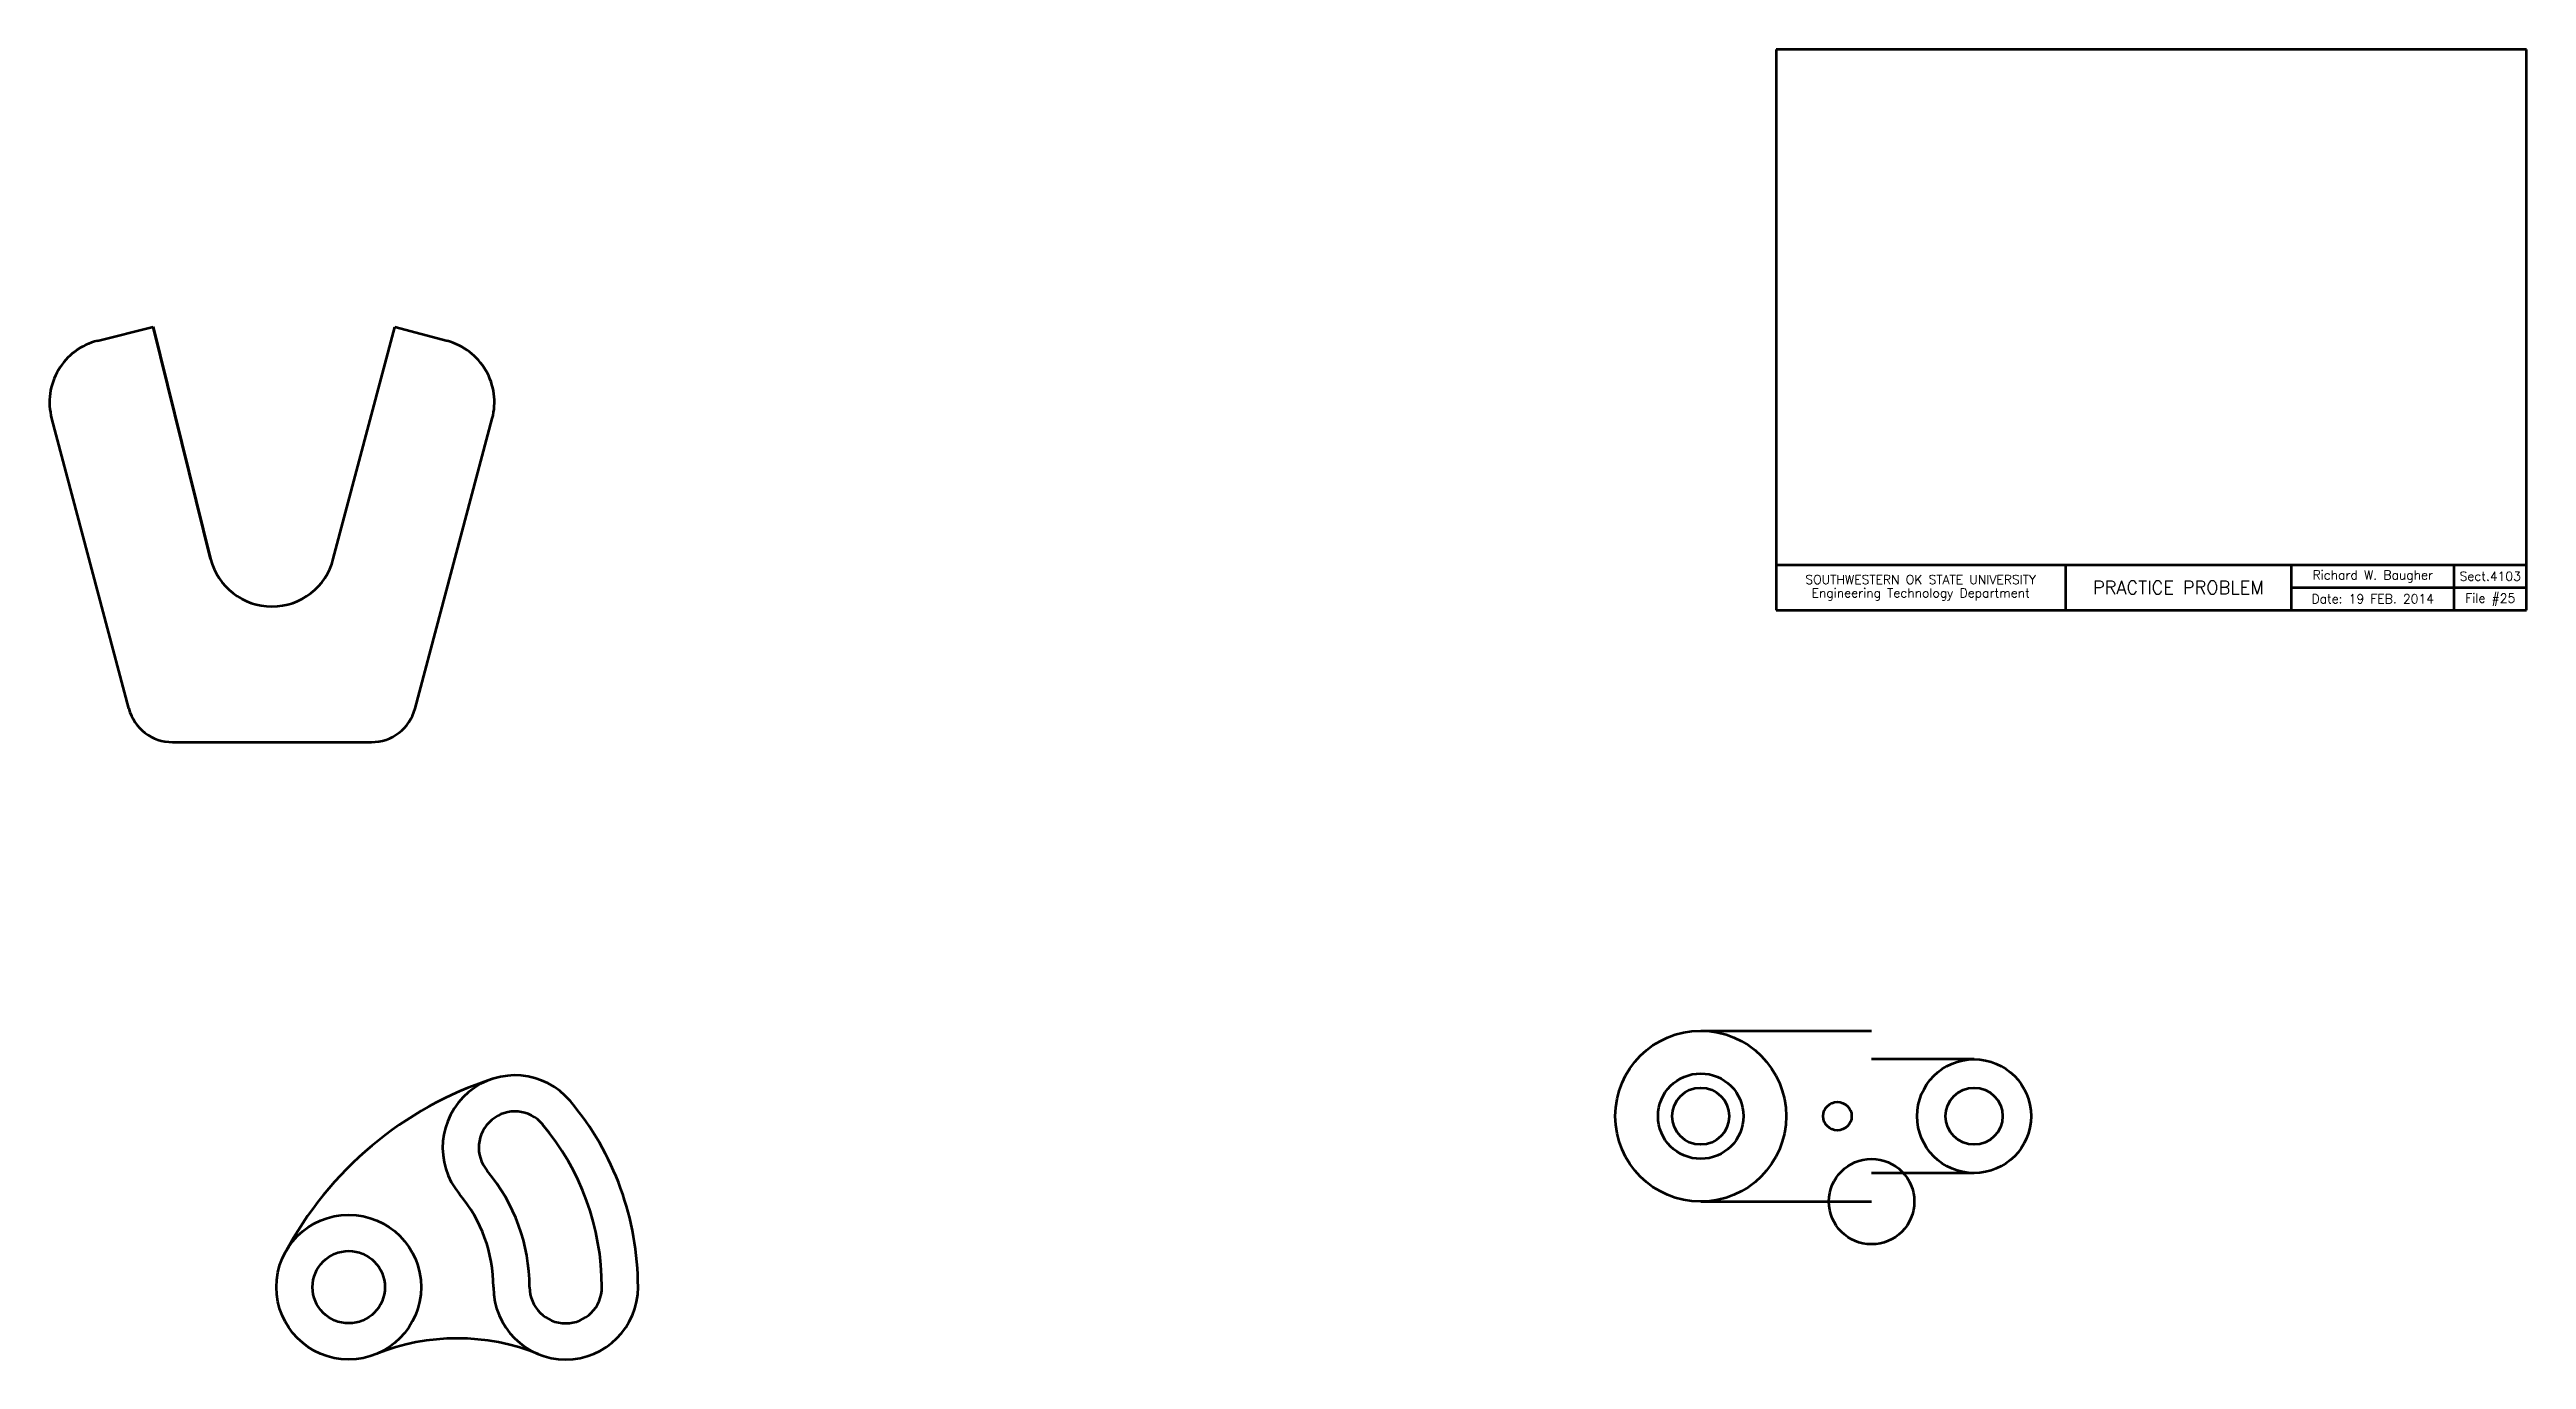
# Model space of a CAD drawing. Header units: millimetres. Extents: x -606 to 264, y -263 to 197.
import ezdxf
from ezdxf.enums import TextEntityAlignment as Align

# ---------------------------------------------------------------- set-up
doc = ezdxf.new("R2010")
doc.units = ezdxf.units.MM
doc.layers.add('Borders', color=1, linetype='Continuous', lineweight=60)
doc.layers.add('Object', color=7, linetype='Continuous', lineweight=60)
doc.layers.add('Text', color=5, linetype='Continuous')
doc.styles.add('Romans', font='romans.shx')

msp = doc.modelspace()

# ---------------------------------------------------------------- linework, layer by layer
at = {"layer": 'Borders'}
for p, q in [((263.53, 196.85), (0, 196.85)), ((0, 196.85), (0, 0)), ((263.53, 0), (263.53, 196.85)), ((0, 15.88), (263.53, 15.88)), ((101.6, 15.88), (101.6, 0)), ((180.98, 0), (180.98, 15.88)), ((238.13, 0), (238.13, 15.88)), ((0, 0), (263.53, 0)), ((180.98, 7.94), (263.53, 7.94))]:
    msp.add_line(p, q, dxfattribs=at)
at = {"layer": 'Object'}
for p, q in [((-589.39, 94.59), (-569.89, 99.43)), ((-549.69, 17.98), (-569.89, 99.43)), ((-569.89, 99.43), (-549.69, 17.98)), ((-506.63, 17.98), (-484.98, 99.39)), ((-466.57, 94.5), (-484.98, 99.39)), ((-578.43, -34.56), (-605.52, 67.31)), ((-477.9, -34.56), (-450.8, 67.31)), ((-563.09, -46.36), (-493.24, -46.36)), ((-26.44, -147.7), (33.56, -147.7)), ((69.56, -157.7), (33.56, -157.7)), ((69.56, -197.7), (33.56, -197.7)), ((-26.44, -207.7), (33.56, -207.7))]:
    msp.add_line(p, q, dxfattribs=at)
for centre, radius in [((-26.44, -177.7), 30), ((-26.44, -177.7), 15), ((69.56, -177.7), 20), ((-26.44, -177.7), 10), ((21.56, -177.7), 5), ((69.56, -177.7), 10), ((33.56, -207.7), 15), ((-501.21, -237.74), 25.4), ((-501.21, -237.74), 12.7)]:
    msp.add_circle(centre, radius, dxfattribs=at)
for centre, radius, start, end in [((-584.04, 73.02), 22.23, 103.92341, 194.89233), ((-472.28, 73.02), 22.23, 345.10767, 75.11), ((-528.16, 23.49), 22.23, 194.3527, 345.6473), ((-563.09, -30.48), 15.88, 194.89233, 270), ((-493.24, -30.48), 15.88, 270, 345.10767), ((-411.48, -285.4), 127, 107.97569, 152.02431), ((-442.83, -188.75), 25.4, 40, 220), ((-501.21, -237.74), 101.6, 0, 40), ((-442.83, -188.75), 12.7, 40, 220), ((-501.21, -237.74), 88.9, 0, 40), ((-501.21, -237.74), 63.5, 0, 40), ((-501.21, -237.74), 50.8, 0, 40), ((-425.01, -237.74), 25.4, 180, 0), ((-425.01, -237.74), 12.7, 180, 0), ((-463.11, -331.92), 76.2, 67.97569, 112.02431)]:
    msp.add_arc(centre, radius, start, end, dxfattribs=at)

# ---------------------------------------------------------------- texts
at = {"layer": 'Text', "style": 'Romans'}
for s, height, p in [('SOUTHWESTERN OK STATE UNIVERSITY', 3.175, (50.8, 10.73)), ('PRACTICE PROBLEM', 4.572, (141.29, 7.94)), ('Richard W. Baugher', 3.175, (209.55, 11.91)), ('Sect.4103', 3.175, (250.82, 11.91)), ('Engineering Technology Department', 3.175, (50.8, 5.59)), ('Date: 19 FEB. 2014', 3.175, (209.55, 3.97)), ('File #25', 3.175, (250.82, 3.97))]:
    msp.add_text(s, height=height, dxfattribs=at).set_placement(p, align=Align.MIDDLE)

doc.saveas('drawing.dxf')
